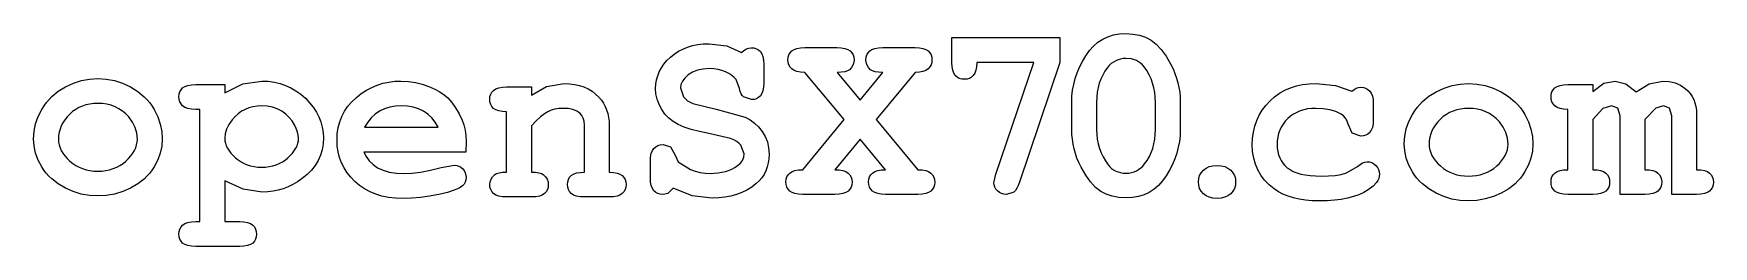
# Model space of a CAD drawing. Extents: x 41.9 to 100.1, y -67.7 to -60.3.
import ezdxf

# ---------------------------------------------------------------- set-up
doc = ezdxf.new("R2010")
doc.units = 0
doc.layers.add('CAPA_1', color=7, linetype='CONTINUOUS')

msp = doc.modelspace()

# ---------------------------------------------------------------- linework, layer by layer
at = {"layer": 'CAPA_1'}
for points in [[(76.5449, -61.2933), (74.5674, -61.2933), (74.5601, -61.4416), (74.5384, -61.5664), (74.5021, -61.6679), (74.4514, -61.7461), (74.3885, -61.8036), (74.316, -61.8448), (74.2337, -61.8696), (74.1418, -61.8779), (74.0497, -61.8696), (73.9666, -61.8448), (73.8927, -61.8036), (73.828, -61.7461), (73.7754, -61.6679), (73.7377, -61.5664), (73.7151, -61.4416), (73.7076, -61.2933), (73.7076, -60.4335), (77.4476, -60.4335), (77.4476, -61.2933), (76.0534, -65.4359), (76.008, -65.5549), (75.9601, -65.6521), (75.9097, -65.7275), (75.8571, -65.7812), (75.5991, -65.8672), (75.5113, -65.8594), (75.4304, -65.8362), (75.3565, -65.7977), (75.2896, -65.744), (75.2332, -65.6795), (75.1929, -65.6107), (75.1687, -65.5376), (75.1607, -65.4602), (75.228, -65.1593), (76.5449, -61.2933)], [(81.6181, -62.6703), (81.6181, -63.6132), (81.6105, -63.8221), (81.5877, -64.0286), (81.5498, -64.2327), (81.4967, -64.4346), (81.4283, -64.6341), (81.3449, -64.8315), (81.2462, -65.0266), (81.1323, -65.2195), (81.0044, -65.3994), (80.8634, -65.5553), (80.7094, -65.6874), (80.5423, -65.7954), (80.3623, -65.8795), (80.1691, -65.9395), (79.963, -65.9756), (79.7438, -65.9876), (79.4931, -65.9733), (79.2629, -65.9304), (79.0529, -65.8588), (78.8626, -65.7583), (78.6855, -65.6202), (78.5131, -65.4338), (78.3453, -65.1989), (78.1819, -64.9157), (78.1068, -64.7609), (78.0417, -64.6038), (77.9865, -64.4444), (77.9413, -64.2827), (77.9062, -64.1188), (77.881, -63.9525), (77.8659, -63.784), (77.8609, -63.6132), (77.8609, -62.6703), (77.8684, -62.4623), (77.891, -62.2565), (77.9287, -62.0528), (77.9815, -61.8512), (78.0494, -61.6517), (78.1324, -61.4542), (78.2306, -61.2588), (78.3439, -61.0654), (78.4713, -60.885), (78.612, -60.7287), (78.7657, -60.5965), (78.9326, -60.4883), (79.1126, -60.4041), (79.3056, -60.344), (79.5117, -60.3079), (79.7309, -60.2959), (79.9798, -60.3101), (80.2086, -60.3527), (80.4179, -60.4234), (80.6079, -60.5223), (80.7852, -60.6596), (80.9584, -60.8456), (81.1276, -61.0803), (81.2928, -61.3635), (81.3689, -61.5184), (81.4349, -61.6757), (81.4908, -61.8354), (81.5366, -61.9976), (81.5722, -62.1621), (81.5977, -62.3291), (81.613, -62.4985), (81.6181, -62.6703)], [(64.0598, -65.6522), (63.8764, -65.8285), (63.7059, -65.8672), (63.6119, -65.8589), (63.5277, -65.8341), (63.4534, -65.7928), (63.3892, -65.7353), (63.3366, -65.6579), (63.299, -65.5589), (63.2764, -65.4382), (63.2689, -65.2955), (63.2689, -64.7151), (63.2764, -64.5705), (63.299, -64.4484), (63.3366, -64.3485), (63.3892, -64.2709), (63.4534, -64.2134), (63.5277, -64.1722), (63.6119, -64.1473), (63.7059, -64.139), (63.961, -64.2193), (64.1186, -64.4844), (64.2318, -64.738), (64.6631, -65.0017), (64.8216, -65.0608), (64.9877, -65.1029), (65.1612, -65.1281), (65.3423, -65.1364), (65.6164, -65.1195), (65.8646, -65.0689), (65.9791, -65.0309), (66.0871, -64.9847), (66.1887, -64.93), (66.2838, -64.867), (66.3864, -64.7805), (66.4598, -64.6845), (66.504, -64.579), (66.5187, -64.4643), (66.4055, -64.1634), (66.3407, -64.0957), (66.2581, -64.0343), (66.1575, -63.9791), (66.0387, -63.9299), (65.2936, -63.7579), (64.9644, -63.6891), (64.6778, -63.6137), (64.4336, -63.5316), (64.2318, -63.4427), (64.0598, -63.3408), (63.9072, -63.22), (63.774, -63.0801), (63.6601, -62.921), (63.5679, -62.7499), (63.5021, -62.5718), (63.4626, -62.3867), (63.4494, -62.1946), (63.4575, -62.0427), (63.4816, -61.8956), (63.5219, -61.7531), (63.5782, -61.6155), (63.6505, -61.4826), (63.7389, -61.3545), (63.8434, -61.2312), (63.9638, -61.1127), (64.0971, -61.0039), (64.24, -60.9096), (64.3926, -60.8298), (64.5549, -60.7645), (64.7268, -60.7137), (64.9084, -60.6774), (65.0997, -60.6557), (65.3007, -60.6484), (65.9126, -60.7229), (66.4242, -60.9494), (66.5091, -60.8779), (66.594, -60.8268), (66.6789, -60.7962), (66.7638, -60.786), (66.8551, -60.7943), (66.9377, -60.8193), (67.0115, -60.861), (67.0762, -60.9193), (67.1297, -60.9959), (67.1677, -61.0944), (67.1904, -61.215), (67.198, -61.3577), (67.198, -62.0069), (67.1905, -62.1508), (67.1679, -62.2728), (67.1302, -62.3726), (67.0776, -62.4496), (67.014, -62.5079), (66.9413, -62.5496), (66.8598, -62.5746), (66.7695, -62.5829), (66.4915, -62.4855), (66.4482, -62.4409), (66.4108, -62.378), (66.3789, -62.2969), (66.3525, -62.1975), (66.235, -61.8894), (66.1671, -61.812), (66.0837, -61.7411), (65.985, -61.6766), (65.8711, -61.6185), (65.7457, -61.5704), (65.6105, -61.5359), (65.4658, -61.5152), (65.3122, -61.5082), (65.0922, -61.5217), (64.8965, -61.5621), (64.7252, -61.6297), (64.5785, -61.7246), (64.4609, -61.8342), (64.3767, -61.946), (64.3261, -62.0599), (64.3092, -62.1759), (64.4195, -62.4855), (64.4816, -62.5564), (64.5562, -62.6189), (64.6434, -62.673), (64.7433, -62.719), (65.5415, -62.9081), (66.5531, -63.1933), (66.723, -63.2826), (66.8779, -63.3936), (67.018, -63.5266), (67.1435, -63.682), (67.2461, -63.8555), (67.3196, -64.045), (67.3637, -64.2504), (67.3785, -64.4715), (67.3715, -64.6271), (67.3505, -64.7746), (67.3156, -64.9141), (67.2666, -65.0456), (67.2035, -65.1691), (67.1264, -65.2846), (67.0353, -65.3921), (66.93, -65.4917), (66.776, -65.6101), (66.6117, -65.7126), (66.4371, -65.7993), (66.2523, -65.8702), (66.0572, -65.9253), (65.852, -65.9647), (65.6366, -65.9882), (65.4111, -65.9961), (64.7161, -65.9102), (64.0598, -65.6522)], [(71.0891, -63.2721), (72.5291, -65.0074), (72.6775, -65.0149), (72.8023, -65.0373), (72.9037, -65.0745), (72.9819, -65.1263), (73.0394, -65.1901), (73.0807, -65.2631), (73.1055, -65.3454), (73.1138, -65.4373), (73.1055, -65.5292), (73.0807, -65.6116), (73.0394, -65.6845), (72.9819, -65.7482), (72.9037, -65.8001), (72.8023, -65.8373), (72.6775, -65.8597), (72.5291, -65.8672), (71.4144, -65.8672), (71.265, -65.8597), (71.1392, -65.8371), (71.0371, -65.7995), (70.9587, -65.7468), (70.9012, -65.6821), (70.8599, -65.6082), (70.8351, -65.5252), (70.8268, -65.433), (70.8351, -65.3411), (70.8599, -65.2589), (70.9012, -65.1864), (70.9587, -65.1235), (71.0371, -65.0727), (71.1392, -65.0364), (71.265, -65.0147), (71.4144, -65.0074), (70.5345, -63.9471), (69.6604, -65.0074), (69.8114, -65.0149), (69.938, -65.0373), (70.0405, -65.0745), (70.119, -65.1263), (70.1765, -65.1901), (70.2177, -65.2631), (70.2425, -65.3454), (70.2508, -65.4373), (70.2425, -65.5292), (70.2177, -65.6116), (70.1765, -65.6845), (70.119, -65.7482), (70.0403, -65.8001), (69.9375, -65.8373), (69.8108, -65.8597), (69.6604, -65.8672), (68.5484, -65.8672), (68.4001, -65.8597), (68.2753, -65.8371), (68.1738, -65.7995), (68.0956, -65.7468), (68.0382, -65.6821), (67.997, -65.6082), (67.9721, -65.5252), (67.9638, -65.433), (67.9721, -65.3411), (67.997, -65.2589), (68.0382, -65.1864), (68.0956, -65.1235), (68.1738, -65.0727), (68.2753, -65.0364), (68.4001, -65.0147), (68.5484, -65.0074), (69.9757, -63.2736), (68.6173, -61.6371), (68.4689, -61.6296), (68.3441, -61.6072), (68.2426, -61.57), (68.1644, -61.5182), (68.1069, -61.4545), (68.0657, -61.3815), (68.0409, -61.2992), (68.0326, -61.2073), (68.0409, -61.1154), (68.0657, -61.033), (68.1069, -60.96), (68.1644, -60.8963), (68.2426, -60.8445), (68.3441, -60.8073), (68.4689, -60.7849), (68.6173, -60.7774), (69.7306, -60.7774), (69.8808, -60.7847), (70.007, -60.8064), (70.1092, -60.8427), (70.1877, -60.8934), (70.2452, -60.9563), (70.2864, -61.0289), (70.3113, -61.1111), (70.3196, -61.203), (70.3096, -61.297), (70.2797, -61.3855), (70.2295, -61.4683), (70.1591, -61.5454), (70.0936, -61.5857), (70.0004, -61.6144), (69.8798, -61.6314), (69.7321, -61.6371), (70.5302, -62.6001), (71.3226, -61.6371), (71.1732, -61.6315), (71.0518, -61.6147), (70.9583, -61.5869), (70.8927, -61.5483), (70.8223, -61.4714), (70.7722, -61.3891), (70.7423, -61.3011), (70.7323, -61.2073), (70.7406, -61.1154), (70.7654, -61.033), (70.8066, -60.96), (70.8641, -60.8963), (70.9428, -60.8445), (71.0455, -60.8073), (71.1722, -60.7849), (71.3226, -60.7774), (72.4346, -60.7774), (72.5829, -60.7847), (72.7077, -60.8064), (72.8092, -60.8427), (72.8874, -60.8934), (72.9449, -60.9563), (72.9861, -61.0289), (73.0109, -61.1111), (73.0192, -61.203), (73.0109, -61.2951), (72.9861, -61.3781), (72.9449, -61.452), (72.8874, -61.5168), (72.8092, -61.5694), (72.7077, -61.607), (72.5829, -61.6296), (72.4346, -61.6371), (71.0891, -63.2721)], [(80.7583, -62.6703), (80.7522, -62.4979), (80.7338, -62.331), (80.7032, -62.1696), (80.6603, -62.0137), (80.6051, -61.8633), (80.5377, -61.7184), (80.4578, -61.579), (80.3657, -61.4451), (80.307, -61.3771), (80.2427, -61.3183), (80.1727, -61.2685), (80.0971, -61.2279), (79.9289, -61.1737), (79.7381, -61.1557), (79.6421, -61.1607), (79.5505, -61.1756), (79.4636, -61.2004), (79.3811, -61.2352), (79.3031, -61.2799), (79.2297, -61.3346), (79.1606, -61.3992), (79.0961, -61.4738), (79.008, -61.5983), (78.9317, -61.7299), (78.8672, -61.8686), (78.8144, -62.0146), (78.7734, -62.1677), (78.7441, -62.328), (78.7265, -62.4955), (78.7207, -62.6703), (78.7207, -63.6132), (78.7269, -63.7866), (78.7455, -63.9541), (78.7764, -64.116), (78.8198, -64.272), (78.8756, -64.4222), (78.9438, -64.5667), (79.0245, -64.7054), (79.1176, -64.8383), (79.1754, -64.9063), (79.2391, -64.9652), (79.3087, -65.0149), (79.3842, -65.0556), (79.4656, -65.0872), (79.5529, -65.1098), (79.6461, -65.1233), (79.7453, -65.1278), (79.8403, -65.1228), (79.9309, -65.1079), (80.0172, -65.0831), (80.099, -65.0483), (80.1765, -65.0036), (80.2496, -64.9489), (80.3184, -64.8843), (80.3829, -64.8097), (80.471, -64.6852), (80.5474, -64.5536), (80.6119, -64.4148), (80.6647, -64.2689), (80.7057, -64.1158), (80.7349, -63.9555), (80.7525, -63.788), (80.7583, -63.6132), (80.7583, -62.6703)], [(46.3634, -63.9442), (46.3462, -64.1903), (46.2946, -64.4323), (46.2086, -64.6703), (46.0882, -64.9043), (46.0153, -65.0174), (45.934, -65.1246), (45.8443, -65.2259), (45.7463, -65.3213), (45.5251, -65.4943), (45.2701, -65.6437), (44.9952, -65.7641), (44.7144, -65.85), (44.4278, -65.9016), (44.1352, -65.9188), (43.8439, -65.9019), (43.5591, -65.8511), (43.2808, -65.7665), (43.0089, -65.648), (42.7569, -65.5002), (42.5363, -65.3279), (42.4379, -65.2326), (42.3475, -65.1311), (42.265, -65.0236), (42.1906, -64.91), (42.0675, -64.6743), (41.9798, -64.4336), (41.9273, -64.1874), (41.9098, -63.9356), (41.9276, -63.6787), (41.9809, -63.424), (42.07, -63.1715), (42.195, -62.9211), (42.2703, -62.8002), (42.3535, -62.6858), (42.4444, -62.5779), (42.5431, -62.4766), (42.764, -62.2936), (43.016, -62.1373), (43.2866, -62.0123), (43.5633, -61.9232), (43.8461, -61.8699), (44.1352, -61.8521), (44.4259, -61.8704), (44.7112, -61.9252), (44.9911, -62.0165), (45.2657, -62.1444), (45.521, -62.303), (45.7429, -62.4865), (45.8414, -62.5878), (45.9315, -62.6954), (46.0133, -62.8093), (46.0868, -62.9297), (46.208, -63.1785), (46.2944, -63.4305), (46.3462, -63.6857), (46.3634, -63.9442)], [(48.5306, -65.3943), (48.5306, -66.8044), (49.0465, -66.8044), (49.1948, -66.8119), (49.3196, -66.8345), (49.4211, -66.8721), (49.4993, -66.9247), (49.5568, -66.9895), (49.598, -67.0633), (49.6228, -67.1463), (49.6311, -67.2385), (49.6228, -67.3304), (49.598, -67.4126), (49.5568, -67.4852), (49.4993, -67.548), (49.4211, -67.5988), (49.3196, -67.6351), (49.1948, -67.6568), (49.0465, -67.6641), (47.5247, -67.6641), (47.3764, -67.6568), (47.2515, -67.6351), (47.1501, -67.5988), (47.0719, -67.548), (47.0144, -67.4852), (46.9732, -67.4126), (46.9483, -67.3304), (46.94, -67.2385), (46.9483, -67.1463), (46.9732, -67.0633), (47.0144, -66.9895), (47.0719, -66.9247), (47.1501, -66.8721), (47.2515, -66.8345), (47.3764, -66.8119), (47.5247, -66.8044), (47.6708, -66.8044), (47.6708, -62.9182), (47.5247, -62.9182), (47.3764, -62.9107), (47.2515, -62.8881), (47.1501, -62.8505), (47.0719, -62.7978), (47.0144, -62.7331), (46.9732, -62.6592), (46.9483, -62.5762), (46.94, -62.484), (46.9483, -62.3921), (46.9732, -62.3099), (47.0144, -62.2374), (47.0719, -62.1745), (47.1501, -62.1237), (47.2515, -62.0874), (47.3764, -62.0657), (47.5247, -62.0584), (48.5306, -62.0584), (48.5306, -62.3421), (49.1553, -62.0384), (49.8188, -61.938), (50.0351, -61.9473), (50.2433, -61.9754), (50.4434, -62.0221), (50.6354, -62.0876), (50.8193, -62.1718), (50.995, -62.2748), (51.1626, -62.3965), (51.322, -62.537), (51.4676, -62.6896), (51.5939, -62.8477), (51.7008, -63.0111), (51.7882, -63.1799), (51.8563, -63.3542), (51.905, -63.5339), (51.9342, -63.7191), (51.9439, -63.9098), (51.9324, -64.1185), (51.8979, -64.3179), (51.8405, -64.508), (51.7601, -64.6888), (51.6567, -64.8602), (51.5304, -65.0223), (51.3811, -65.1751), (51.2088, -65.3184), (51.0532, -65.4267), (50.8926, -65.5207), (50.7271, -65.6002), (50.5568, -65.6653), (50.3816, -65.716), (50.2016, -65.7522), (50.0169, -65.774), (49.8274, -65.7812), (49.1726, -65.6838), (48.5306, -65.3943)], [(56.8796, -64.397), (53.3459, -64.397), (53.4265, -64.5566), (53.5331, -64.7001), (53.6658, -64.8274), (53.8246, -64.9386), (54.0108, -65.0289), (54.2276, -65.0934), (54.475, -65.1321), (54.7531, -65.145), (55.0124, -65.1321), (55.311, -65.0932), (55.6492, -65.0283), (56.027, -64.9372), (56.4812, -64.8527), (56.5637, -64.8602), (56.6394, -64.883), (56.7084, -64.921), (56.7707, -64.9745), (56.8223, -65.0395), (56.859, -65.1122), (56.8809, -65.1927), (56.8882, -65.2811), (56.8804, -65.3626), (56.8568, -65.4373), (56.8175, -65.5056), (56.7621, -65.5677), (56.6479, -65.6443), (56.4732, -65.7192), (56.2379, -65.7926), (55.9424, -65.8643), (55.62, -65.9256), (55.3039, -65.9695), (54.9939, -65.996), (54.69, -66.0048), (54.4385, -65.9957), (54.1997, -65.9683), (53.9738, -65.9226), (53.7608, -65.8586), (53.5606, -65.7764), (53.3734, -65.6759), (53.1992, -65.5571), (53.0379, -65.4201), (52.8923, -65.2703), (52.7662, -65.1119), (52.6596, -64.9452), (52.5724, -64.7699), (52.5045, -64.5862), (52.4561, -64.394), (52.4271, -64.1934), (52.4174, -63.9843), (52.4279, -63.7628), (52.4593, -63.5518), (52.5117, -63.3512), (52.5851, -63.1613), (52.6794, -62.9818), (52.7946, -62.8129), (52.9308, -62.6546), (53.088, -62.5069), (53.2588, -62.3734), (53.4359, -62.2578), (53.6194, -62.16), (53.8091, -62.0801), (54.0052, -62.0179), (54.2076, -61.9735), (54.4163, -61.9469), (54.6313, -61.938), (54.889, -61.9496), (55.1355, -61.9843), (55.371, -62.042), (55.5957, -62.1229), (55.8017, -62.2172), (55.9793, -62.3153), (56.1284, -62.4171), (56.2491, -62.5227), (56.3939, -62.6869), (56.5254, -62.8698), (56.6438, -63.0716), (56.7492, -63.2922), (56.8083, -63.4577), (56.8504, -63.6361), (56.8756, -63.8274), (56.8839, -64.0316), (56.8796, -64.397)], [(59.15, -62.1444), (59.15, -62.4281), (59.6673, -62.1244), (60.282, -62.024), (60.4678, -62.0315), (60.6436, -62.0538), (60.8095, -62.091), (60.9653, -62.1431), (61.1112, -62.2101), (61.247, -62.2918), (61.3728, -62.3884), (61.4885, -62.4998), (61.5711, -62.598), (61.6427, -62.7034), (61.7033, -62.8163), (61.7529, -62.9364), (61.7915, -63.064), (61.8191, -63.1989), (61.8356, -63.3414), (61.8411, -63.4913), (61.8411, -65.0933), (61.9894, -65.1008), (62.1142, -65.1233), (62.2156, -65.1605), (62.2938, -65.2123), (62.3513, -65.276), (62.3925, -65.349), (62.4174, -65.4314), (62.4257, -65.5233), (62.4174, -65.6152), (62.3925, -65.6975), (62.3513, -65.7705), (62.2938, -65.8342), (62.2156, -65.886), (62.1142, -65.9232), (61.9894, -65.9456), (61.8411, -65.9531), (60.9813, -65.9531), (60.833, -65.9456), (60.7081, -65.923), (60.6067, -65.8854), (60.5285, -65.8327), (60.471, -65.768), (60.4297, -65.6941), (60.4049, -65.6111), (60.3966, -65.5189), (60.4049, -65.427), (60.4297, -65.3449), (60.471, -65.2723), (60.5285, -65.2095), (60.6067, -65.1587), (60.7081, -65.1224), (60.833, -65.1006), (60.9813, -65.0933), (60.9813, -63.4641), (60.9719, -63.3327), (60.9437, -63.2201), (60.8966, -63.1264), (60.8308, -63.0514), (60.7198, -62.9781), (60.5844, -62.9257), (60.4242, -62.8943), (60.239, -62.8838), (60.0953, -62.8911), (59.9605, -62.9128), (59.8346, -62.9491), (59.7174, -62.9998), (59.5981, -63.0749), (59.4638, -63.182), (59.3144, -63.3216), (59.15, -63.4942), (59.15, -65.0933), (59.2953, -65.0982), (59.4111, -65.1129), (59.4974, -65.1375), (59.554, -65.1722), (59.633, -65.253), (59.6895, -65.3386), (59.7233, -65.4287), (59.7346, -65.5233), (59.7263, -65.6152), (59.7015, -65.6975), (59.6603, -65.7705), (59.6028, -65.8342), (59.5246, -65.886), (59.4231, -65.9232), (59.2983, -65.9456), (59.15, -65.9531), (58.2902, -65.9531), (58.1419, -65.9456), (58.0171, -65.923), (57.9156, -65.8854), (57.8374, -65.8327), (57.7799, -65.768), (57.7387, -65.6941), (57.7139, -65.6111), (57.7056, -65.5189), (57.7166, -65.4246), (57.7496, -65.335), (57.8047, -65.2499), (57.8818, -65.1693), (57.9404, -65.1363), (58.028, -65.1125), (58.1446, -65.0981), (58.2902, -65.0933), (58.2902, -63.0042), (58.1419, -62.9967), (58.0171, -62.9741), (57.9156, -62.9365), (57.8374, -62.8838), (57.7799, -62.8191), (57.7387, -62.7452), (57.7139, -62.6621), (57.7056, -62.57), (57.7139, -62.4781), (57.7387, -62.3959), (57.7799, -62.3233), (57.8374, -62.2604), (57.9156, -62.2097), (58.0171, -62.1734), (58.1419, -62.1517), (58.2902, -62.1444), (59.15, -62.1444)], [(87.5561, -62.2905), (87.6342, -62.2303), (87.7137, -62.1874), (87.7942, -62.1616), (87.8756, -62.153), (87.964, -62.1613), (88.0442, -62.1861), (88.116, -62.2273), (88.1794, -62.2848), (88.232, -62.362), (88.2696, -62.4605), (88.2922, -62.5808), (88.2997, -62.7233), (88.2997, -63.2764), (88.2922, -63.4201), (88.2696, -63.5415), (88.232, -63.6404), (88.1794, -63.7163), (88.1155, -63.7735), (88.042, -63.8143), (87.9592, -63.8386), (87.867, -63.8467), (87.569, -63.745), (87.43, -63.4355), (87.3961, -63.3254), (87.3442, -63.2295), (87.2742, -63.1481), (87.1864, -63.0815), (87.0046, -62.995), (86.7988, -62.9332), (86.5694, -62.8962), (86.3166, -62.8838), (86.1683, -62.8894), (86.0275, -62.9061), (85.8942, -62.934), (85.7685, -62.973), (85.6503, -63.0232), (85.5396, -63.0845), (85.4364, -63.157), (85.3408, -63.2406), (85.2546, -63.3328), (85.1799, -63.4308), (85.1166, -63.5348), (85.0647, -63.6447), (85.0244, -63.7605), (84.9956, -63.8822), (84.9783, -64.0098), (84.9725, -64.1433), (84.978, -64.2658), (84.9945, -64.3818), (85.0221, -64.4913), (85.0606, -64.5942), (85.1102, -64.6904), (85.1708, -64.7799), (85.2424, -64.8627), (85.325, -64.9386), (85.4204, -65.0071), (85.5305, -65.0665), (85.6552, -65.1167), (85.7945, -65.1578), (85.9483, -65.1898), (86.1167, -65.2126), (86.2996, -65.2263), (86.4971, -65.2309), (86.7537, -65.2242), (86.9858, -65.2039), (87.1931, -65.1699), (87.3755, -65.1221), (87.7581, -64.8942), (87.8462, -64.8235), (87.9301, -64.7729), (88.0096, -64.7424), (88.0848, -64.7322), (88.1691, -64.7403), (88.2478, -64.7646), (88.3206, -64.8054), (88.3872, -64.8626), (88.4428, -64.9301), (88.4826, -65.0035), (88.5067, -65.0827), (88.5147, -65.1679), (88.5086, -65.2389), (88.4903, -65.309), (88.4598, -65.3781), (88.4171, -65.4462), (88.2952, -65.5797), (88.1249, -65.7095), (87.9715, -65.7987), (87.8014, -65.8761), (87.6146, -65.9416), (87.4112, -65.9952), (87.1909, -66.037), (86.954, -66.0668), (86.7003, -66.0847), (86.4298, -66.0907), (86.1858, -66.0842), (85.9558, -66.0647), (85.7397, -66.0321), (85.5376, -65.9866), (85.3493, -65.9282), (85.175, -65.8567), (85.0145, -65.7724), (84.8679, -65.6751), (84.691, -65.529), (84.5377, -65.3702), (84.4079, -65.1985), (84.3017, -65.014), (84.219, -64.8167), (84.16, -64.6065), (84.1245, -64.3835), (84.1127, -64.1476), (84.1223, -63.9226), (84.1511, -63.7075), (84.1991, -63.5024), (84.2662, -63.3072), (84.3525, -63.122), (84.4579, -62.9467), (84.5824, -62.7813), (84.726, -62.6259), (84.885, -62.4848), (85.0557, -62.3626), (85.2381, -62.2591), (85.4321, -62.1745), (85.6379, -62.1087), (85.8553, -62.0616), (86.0844, -62.0334), (86.3252, -62.024), (86.9886, -62.0899), (87.5561, -62.2905)], [(93.8287, -64.1161), (93.8115, -64.3622), (93.7599, -64.6042), (93.674, -64.8422), (93.5536, -65.0762), (93.4806, -65.1893), (93.3993, -65.2965), (93.3097, -65.3978), (93.2116, -65.4932), (92.9904, -65.6662), (92.7354, -65.8156), (92.4605, -65.936), (92.1797, -66.0219), (91.8931, -66.0735), (91.6005, -66.0907), (91.3092, -66.0738), (91.0244, -66.023), (90.7461, -65.9384), (90.4742, -65.8199), (90.2222, -65.6721), (90.0017, -65.4998), (89.9033, -65.4045), (89.8128, -65.303), (89.7303, -65.1955), (89.6559, -65.0819), (89.5328, -64.8462), (89.4451, -64.6055), (89.3926, -64.3593), (89.3751, -64.1075), (89.3929, -63.8506), (89.4462, -63.5959), (89.5353, -63.3434), (89.6603, -63.093), (89.7356, -62.9721), (89.8188, -62.8577), (89.9097, -62.7498), (90.0085, -62.6485), (90.2293, -62.4655), (90.4814, -62.3092), (90.752, -62.1842), (91.0286, -62.0951), (91.3114, -62.0418), (91.6005, -62.024), (91.8912, -62.0423), (92.1765, -62.0971), (92.4564, -62.1884), (92.731, -62.3163), (92.9863, -62.4749), (93.2082, -62.6584), (93.3067, -62.7597), (93.3969, -62.8673), (93.4787, -62.9812), (93.5522, -63.1016), (93.6734, -63.3504), (93.7598, -63.6024), (93.8115, -63.8576), (93.8287, -64.1161)], [(95.9013, -62.0584), (95.9013, -62.2991), (96.2811, -62.0154), (96.6737, -61.938), (97.0463, -62.0298), (97.4073, -62.3078), (97.8573, -62.0298), (98.3259, -61.938), (98.5532, -61.9541), (98.7581, -62.0023), (98.9407, -62.0825), (99.1011, -62.1946), (99.1933, -62.2818), (99.2733, -62.3756), (99.341, -62.4761), (99.3964, -62.5833), (99.4396, -62.697), (99.4704, -62.8172), (99.4889, -62.944), (99.4951, -63.0773), (99.4951, -65.0074), (99.6435, -65.0149), (99.7683, -65.0373), (99.8698, -65.0745), (99.948, -65.1263), (100.0055, -65.1901), (100.0467, -65.2631), (100.0715, -65.3454), (100.0798, -65.4373), (100.0715, -65.5292), (100.0467, -65.6116), (100.0055, -65.6845), (99.948, -65.7482), (99.8698, -65.8001), (99.7683, -65.8373), (99.6435, -65.8597), (99.4951, -65.8672), (98.6354, -65.8672), (98.6354, -63.1475), (98.5638, -62.8738), (98.3474, -62.7978), (98.0837, -62.8738), (97.7069, -63.2692), (97.7069, -65.0074), (97.8552, -65.0149), (97.98, -65.0373), (98.0814, -65.0745), (98.1596, -65.1263), (98.2171, -65.1901), (98.2583, -65.2631), (98.2832, -65.3454), (98.2915, -65.4373), (98.2832, -65.5292), (98.2583, -65.6116), (98.2171, -65.6845), (98.1596, -65.7482), (98.0814, -65.8001), (97.98, -65.8373), (97.8552, -65.8597), (97.7069, -65.8672), (96.8471, -65.8672), (96.8471, -63.1475), (96.774, -62.8752), (96.5533, -62.7978), (96.2539, -62.8924), (95.9013, -63.2692), (95.9013, -65.0074), (96.0497, -65.0149), (96.1745, -65.0373), (96.276, -65.0745), (96.3542, -65.1263), (96.4117, -65.1901), (96.4529, -65.2631), (96.4777, -65.3454), (96.486, -65.4373), (96.4777, -65.5292), (96.4529, -65.6116), (96.4117, -65.6845), (96.3542, -65.7482), (96.276, -65.8001), (96.1745, -65.8373), (96.0497, -65.8597), (95.9013, -65.8672), (95.0416, -65.8672), (94.8933, -65.8597), (94.7684, -65.8371), (94.667, -65.7995), (94.5888, -65.7468), (94.5313, -65.6821), (94.4901, -65.6082), (94.4652, -65.5252), (94.4569, -65.433), (94.4652, -65.3411), (94.4901, -65.2589), (94.5313, -65.1864), (94.5888, -65.1235), (94.667, -65.0727), (94.7684, -65.0364), (94.8933, -65.0147), (95.0416, -65.0074), (95.0416, -62.9182), (94.8933, -62.9107), (94.7684, -62.8881), (94.667, -62.8505), (94.5888, -62.7978), (94.5313, -62.7331), (94.4901, -62.6592), (94.4652, -62.5762), (94.4569, -62.484), (94.4652, -62.3921), (94.4901, -62.3099), (94.5313, -62.2374), (94.5888, -62.1745), (94.667, -62.1237), (94.7684, -62.0874), (94.8933, -62.0657), (95.0416, -62.0584), (95.9013, -62.0584)], [(45.5036, -63.9485), (45.4851, -63.7443), (45.4293, -63.5487), (45.3362, -63.3617), (45.2056, -63.1833), (45.0995, -63.0729), (44.9855, -62.9773), (44.8636, -62.8962), (44.7338, -62.8299), (44.596, -62.7783), (44.4503, -62.7414), (44.2967, -62.7193), (44.1352, -62.7119), (43.9921, -62.7177), (43.855, -62.7353), (43.724, -62.7645), (43.5991, -62.8054), (43.4803, -62.858), (43.3676, -62.9222), (43.2611, -62.9982), (43.1607, -63.0859), (43.069, -63.1813), (42.9896, -63.2804), (42.9223, -63.3832), (42.8674, -63.4898), (42.8246, -63.6001), (42.794, -63.714), (42.7757, -63.8316), (42.7696, -63.9528), (42.7758, -64.053), (42.7943, -64.1514), (42.8251, -64.2481), (42.8683, -64.3433), (42.9237, -64.4368), (42.9914, -64.5287), (43.0714, -64.6191), (43.1636, -64.708), (43.2653, -64.7901), (43.3727, -64.8614), (43.4857, -64.9217), (43.6043, -64.9711), (43.7286, -65.0095), (43.8585, -65.037), (43.994, -65.0535), (44.1352, -65.059), (44.2769, -65.0535), (44.413, -65.037), (44.5433, -65.0095), (44.668, -64.9711), (44.787, -64.9217), (44.9003, -64.8614), (45.0078, -64.7901), (45.1096, -64.708), (45.2018, -64.619), (45.2818, -64.5284), (45.3495, -64.4362), (45.4049, -64.3422), (45.4481, -64.2465), (45.4789, -64.149), (45.4974, -64.0497), (45.5036, -63.9485)], [(51.0841, -63.9141), (51.0752, -63.8176), (51.0485, -63.7086), (51.0037, -63.587), (50.9408, -63.4527), (50.8602, -63.3186), (50.7603, -63.196), (50.641, -63.0849), (50.5023, -62.9855), (50.3478, -62.9036), (50.1806, -62.8449), (50.0006, -62.8096), (49.8073, -62.7978), (49.6508, -62.8054), (49.5026, -62.8282), (49.3627, -62.8661), (49.2311, -62.9191), (49.1078, -62.9873), (48.9927, -63.0705), (48.8858, -63.1688), (48.7871, -63.2822), (48.6751, -63.4471), (48.5949, -63.6089), (48.5467, -63.7674), (48.5306, -63.9227), (48.5363, -64.0089), (48.5535, -64.0944), (48.5821, -64.1793), (48.6221, -64.2635), (48.7367, -64.4303), (48.8974, -64.5947), (48.9921, -64.6713), (49.0922, -64.7376), (49.1978, -64.7938), (49.3089, -64.8397), (49.4253, -64.8755), (49.5473, -64.901), (49.6746, -64.9163), (49.8073, -64.9214), (49.941, -64.9164), (50.069, -64.9012), (50.1914, -64.876), (50.3082, -64.8407), (50.4193, -64.7952), (50.5247, -64.7395), (50.6245, -64.6736), (50.7187, -64.5976), (50.8786, -64.4332), (50.9928, -64.2644), (51.0327, -64.1785), (51.0613, -64.0914), (51.0784, -64.0033), (51.0841, -63.9141)], [(55.9252, -63.5372), (55.8188, -63.3631), (55.6974, -63.2125), (55.5609, -63.0852), (55.4094, -62.9812), (55.2417, -62.9012), (55.059, -62.8439), (54.8613, -62.8093), (54.6485, -62.7978), (54.4376, -62.8093), (54.2412, -62.8439), (54.0593, -62.9012), (53.8919, -62.9812), (53.7401, -63.0852), (53.6028, -63.2125), (53.48, -63.3631), (53.3717, -63.5372), (55.9252, -63.5372)], [(92.9689, -64.1204), (92.9504, -63.9162), (92.8946, -63.7206), (92.8015, -63.5336), (92.6709, -63.3552), (92.5648, -63.2448), (92.4508, -63.1492), (92.3289, -63.0681), (92.1991, -63.0018), (92.0613, -62.9502), (91.9156, -62.9133), (91.762, -62.8912), (91.6005, -62.8838), (91.4574, -62.8896), (91.3203, -62.9072), (91.1893, -62.9364), (91.0644, -62.9773), (90.9456, -63.0299), (90.833, -63.0941), (90.7265, -63.1701), (90.6261, -63.2578), (90.5344, -63.3532), (90.455, -63.4523), (90.3877, -63.5551), (90.3327, -63.6617), (90.2899, -63.772), (90.2594, -63.8859), (90.241, -64.0035), (90.2349, -64.1247), (90.2411, -64.2249), (90.2596, -64.3233), (90.2904, -64.42), (90.3336, -64.5152), (90.389, -64.6087), (90.4567, -64.7006), (90.5367, -64.791), (90.6289, -64.8799), (90.7306, -64.962), (90.838, -65.0333), (90.951, -65.0936), (91.0696, -65.143), (91.1939, -65.1814), (91.3238, -65.2089), (91.4593, -65.2254), (91.6005, -65.2309), (91.7422, -65.2254), (91.8783, -65.2089), (92.0086, -65.1814), (92.1333, -65.143), (92.2523, -65.0936), (92.3656, -65.0333), (92.4731, -64.962), (92.5749, -64.8799), (92.6671, -64.7909), (92.7471, -64.7003), (92.8148, -64.6081), (92.8702, -64.5141), (92.9134, -64.4184), (92.9442, -64.3209), (92.9627, -64.2216), (92.9689, -64.1204)], [(83.536, -65.433), (83.5253, -65.5496), (83.493, -65.6566), (83.4393, -65.7538), (83.3641, -65.8414), (83.27, -65.9129), (83.1599, -65.9639), (83.0336, -65.9946), (82.8912, -66.0048), (82.7488, -65.9946), (82.6225, -65.9639), (82.5123, -65.9129), (82.4183, -65.8414), (82.3431, -65.7538), (82.2894, -65.6566), (82.2571, -65.5496), (82.2464, -65.433), (82.2571, -65.3164), (82.2894, -65.2095), (82.3431, -65.1122), (82.4183, -65.0246), (82.5123, -64.9531), (82.6225, -64.9021), (82.7488, -64.8715), (82.8912, -64.8613), (83.0336, -64.8715), (83.1599, -64.9021), (83.27, -64.9531), (83.3641, -65.0246), (83.4393, -65.1122), (83.493, -65.2095), (83.5253, -65.3164), (83.536, -65.433)]]:
    msp.add_lwpolyline(points, close=True, dxfattribs=at)

doc.saveas('drawing.dxf')
